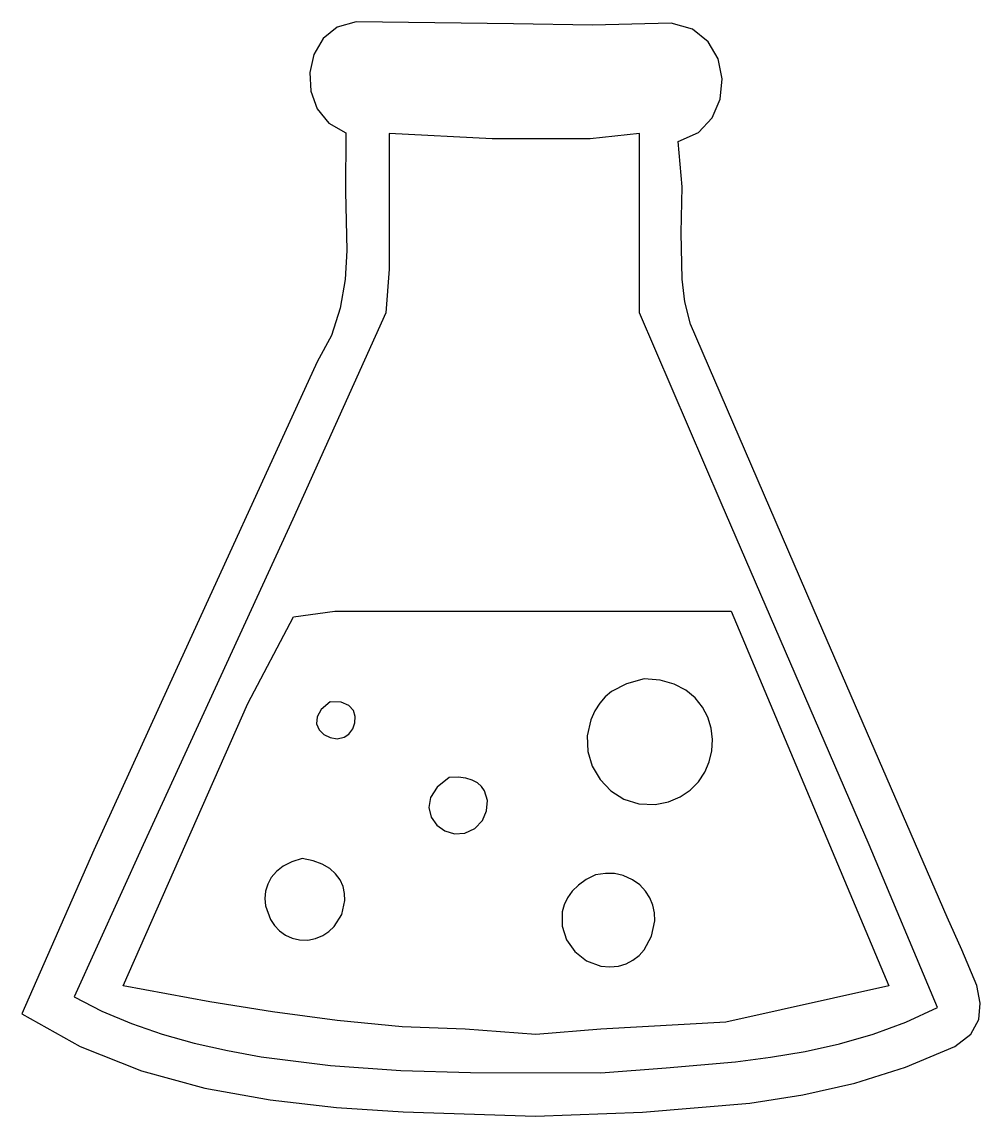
# Model space of a CAD drawing. Extents: x 3.9 to 46.5, y 0.2 to 48.8.
import ezdxf

# ---------------------------------------------------------------- set-up
doc = ezdxf.new("R2010")
doc.units = 0
doc.layers.get('0').update_dxf_attribs({"linetype": 'CONTINUOUS'})

msp = doc.modelspace()

# ---------------------------------------------------------------- linework, layer by layer
at = {"color": 7}
for points in [[(18.72325, 48.811226), (17.880386, 48.574489), (17.253819, 48.066405), (16.847587, 47.368508), (16.66573, 46.562334), (16.712285, 45.729419), (16.991291, 44.951296), (17.506786, 44.309502), (18.262809, 43.885571), (18.254809, 41.271874), (18.306647, 38.645307), (18.230388, 37.354003), (18.019547, 36.091649), (17.624277, 34.868968), (16.994731, 33.696683), (10.3729, 19.23138), (7.074779, 11.995519), (3.871327, 4.715878), (6.463717, 3.270262), (9.185025, 2.188229), (12.008115, 1.413352), (14.905854, 0.889202), (17.851108, 0.559354), (20.816741, 0.367378), (26.700612, 0.171338), (31.452013, 0.339478), (36.217488, 0.742154), (38.569676, 1.111269), (40.882391, 1.634807), (43.141303, 2.3447), (45.33208, 3.272876), (46.042208, 3.813387), (46.392184, 4.463026), (46.454469, 5.192639), (46.301522, 5.973072), (45.639779, 7.569786), (44.986637, 9.019936), (39.277013, 22.198393), (33.587303, 35.37442), (33.337641, 36.369541), (33.208212, 37.379928), (33.173143, 39.427732), (33.208273, 41.480297), (33.039778, 43.500084), (33.932525, 43.894426), (34.553339, 44.552221), (34.905106, 45.379103), (34.990712, 46.280704), (34.813043, 47.162659), (34.374985, 47.930601), (33.679424, 48.490163), (32.729246, 48.746979), (29.227091, 48.664035), (25.725236, 48.723082), (18.72325, 48.811226), (18.72325, 48.811226)], [(29.11915, 43.614183), (24.775634, 43.614183), (20.190815, 43.845831), (20.190815, 37.813185), (20.04362, 35.882728), (15.910042, 26.713088), (9.257229, 12.23473), (6.195054, 5.47816), (7.430597, 4.841608), (8.737865, 4.289807), (10.107979, 3.816775), (11.532068, 3.416471), (13.001262, 3.08294), (14.506687, 2.810116), (17.590741, 2.422597), (20.713254, 2.205907), (23.803245, 2.111927), (29.601758, 2.099791), (32.497435, 2.319388), (35.585589, 2.589221), (37.136807, 2.787962), (38.679402, 3.048425), (40.203326, 3.385059), (41.698553, 3.812118), (43.15504, 4.344163), (44.562748, 4.995476), (41.52712, 12.234673), (34.944281, 27.436946), (31.322272, 35.882669), (31.322272, 37.57182), (31.322272, 43.845772), (29.11915, 43.614124), (29.11915, 43.614124)], [(13.916853, 18.508665), (15.941413, 22.364755), (17.777753, 22.610887), (35.393111, 22.610887), (42.390994, 5.96076), (35.151802, 4.341567), (29.601758, 4.030304), (26.706084, 3.796229), (23.569103, 4.030304), (20.775266, 4.144124), (17.884833, 4.423327), (15.001185, 4.812483), (12.227709, 5.256136), (8.366811, 5.96076), (13.916853, 18.508665), (13.916853, 18.508665)], [(29.155345, 17.784737), (28.989407, 17.077488), (29.016444, 16.379524), (29.21473, 15.720169), (29.562549, 15.128603), (30.038187, 14.63407), (30.619923, 14.265827), (31.286041, 14.053144), (32.014823, 14.024922), (32.609925, 14.141451), (33.12911, 14.357295), (33.570788, 14.657833), (33.933361, 15.028442), (34.215225, 15.454456), (34.414785, 15.92128), (34.530442, 16.414266), (34.560597, 16.918766), (34.503662, 17.420162), (34.35803, 17.903807), (34.122106, 18.355052), (33.794296, 18.759335), (33.372998, 19.101925), (32.856619, 19.368258), (32.24355, 19.543687), (31.532203, 19.613537), (30.73529, 19.388154), (30.077729, 19.044662), (29.799226, 18.811518), (29.553191, 18.528336), (29.338823, 18.188258), (29.155334, 17.784427), (29.155334, 17.784427)], [(18.190386, 17.010178), (18.405426, 17.154986), (18.571914, 17.379635), (18.672287, 17.651726), (18.688989, 17.938915), (18.604452, 18.208748), (18.401118, 18.428937), (18.061427, 18.567057), (17.567819, 18.590764), (17.17819, 18.248597), (16.989476, 17.915208), (16.967999, 17.606909), (17.080079, 17.33987), (17.292037, 17.130433), (17.570194, 16.994853), (17.880871, 16.949359), (18.190388, 17.010206), (18.190388, 17.010206)], [(23.557038, 12.74146), (24.0065, 12.953832), (24.334421, 13.304408), (24.524912, 13.737986), (24.562079, 14.19925), (24.430029, 14.633054), (24.295583, 14.822391), (24.112873, 14.984133), (23.879911, 15.111387), (23.594713, 15.197295), (23.255293, 15.234887), (22.859662, 15.21739), (22.321423, 14.792109), (22.033076, 14.337144), (21.95902, 13.883895), (22.063655, 13.463695), (22.311376, 13.107982), (22.666582, 12.84814), (23.093668, 12.715524), (23.557038, 12.741488), (23.557038, 12.741488)], [(16.571222, 7.999788), (16.922668, 8.067436), (17.238523, 8.195086), (17.515942, 8.374522), (17.752077, 8.59728), (18.089118, 9.139542), (18.226885, 9.755295), (18.213925, 10.069888), (18.142611, 10.377849), (18.010096, 10.670852), (17.813534, 10.940487), (17.550082, 11.178513), (17.216891, 11.376577), (16.811116, 11.526324), (16.329916, 11.619372), (15.866779, 11.479644), (15.485552, 11.287084), (15.182342, 11.05061), (14.953264, 10.778943), (14.794429, 10.481086), (14.701948, 10.165759), (14.671931, 9.841852), (14.700495, 9.518228), (14.917802, 8.907104), (15.098771, 8.637328), (15.322763, 8.403168), (15.585893, 8.213486), (15.884271, 8.077145), (16.21401, 8.002977), (16.571221, 7.99959), (16.571221, 7.99959)], [(29.601758, 6.843947), (30.003792, 6.801557), (30.377282, 6.83548), (30.719361, 6.937278), (31.027164, 7.098737), (31.297821, 7.311561), (31.528472, 7.567536), (31.858275, 8.175725), (31.99364, 8.857151), (31.981222, 9.204566), (31.911615, 9.545491), (31.781928, 9.871598), (31.589297, 10.174649), (31.330855, 10.446344), (31.003734, 10.678387), (30.585862, 10.87058), (30.201695, 10.95076), (29.808929, 10.95076), (29.365267, 10.902669), (28.946904, 10.685358), (28.601755, 10.437172), (28.326498, 10.16367), (28.117827, 9.87047), (27.972426, 9.563073), (27.886989, 9.247125), (27.882728, 8.611787), (28.078576, 8.009129), (28.448025, 7.483857), (28.964574, 7.08059), (29.601733, 6.843918), (29.601733, 6.843918)]]:
    msp.add_lwpolyline(points, dxfattribs=at)

doc.saveas('drawing.dxf')
